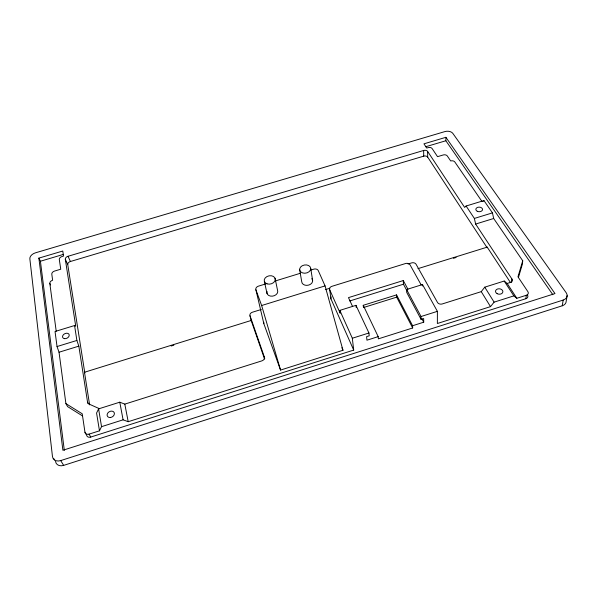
<?xml version="1.0" encoding="UTF-8"?>
<svg xmlns="http://www.w3.org/2000/svg" width="597" height="597" viewBox="0 0 597 597"><rect width="100%" height="100%" fill="white"/><g stroke="black" fill="none" stroke-linecap="round" stroke-linejoin="round"><path stroke-width="0.9" d="M412.594 325.731L396.557 294.888L363.237 305.313L378.185 336.633L378.356 338.857L412.669 327.977L412.594 325.731L423.721 322.201L423.661 318.567L421.079 319.388L406.706 292.396L406.594 289.515L422.504 284.545L437.392 311.343L437.37 323.507L490.503 306.634L494.107 302.142L513.853 295.881L516.83 298.276L526.285 295.269A3.724 2.716 6.9 0 0 527.905 291.687L517.965 276.829L522.726 260.762L493.682 218.502L492.458 212.883L483.951 200.562L466.115 206.01L464.63 207.413L427.631 151.414A3.052 1.97 -2.7 0 0 423.646 150.466L68.028 256.277A3.201 2.119 -22.6 0 0 65.319 259.307L75.729 326.178L74.573 325.537L55.043 331.499L57.036 346.544L59.028 352.23L65.901 403.617L67.595 406.609L82.311 415.796M552.859 294.739L445.862 140.75L445.899 137.31L423.952 143.825L426.751 148.056L428.153 147.638A3.045 1.963 -2.5 0 1 432.138 148.578L437.541 156.66L443.205 154.974A3.089 2.007 -1.6 0 1 447.272 155.936L450.705 160.966A3.127 2.037 -1.2 0 1 454.817 161.959L481.824 201.249M417.967 268.65L487.212 247.136L487.174 247.815L427.683 157.108L427.631 151.414M511.599 282.359L511.927 279L475.63 224.062L474.369 218.435L466.115 206.01M522.726 260.762L522.345 264.225L518.397 277.605M65.901 403.617L82.222 413.781L84.961 432.206L86.61 435.153A3.881 2.992 -31.9 0 0 90.714 437.071L525.882 298.701L526.285 295.269M562.232 305.791L563.195 300.052A7.597 5.47 8.9 0 0 566.225 292.791L452.824 133.377A6.037 3.813 -1.9 0 0 444.892 131.586L35.402 252.844A6.388 4.134 -23.7 0 0 29.85 258.829L52.469 456.556A8.037 6.119 -34.5 0 0 60.685 460.593L63.678 465.376L562.232 305.791A7.545 5.463 9.2 0 0 566.165 301.381L567.15 295.634M261.307 309.47L252.412 312.224A3.455 2.649 -14.1 0 0 249.994 315.746L264.359 357.036A3.619 2.895 -14.8 0 1 261.859 360.872L124.81 404.117L119.781 402.191L98.595 408.87L96.58 413.027L99.475 430.818L89.072 434.123A3.903 3 -31.7 0 1 84.961 432.206M99.475 430.818L101.542 426.668L98.595 408.87M408.035 264.008L411.594 262.911A3.44 2.53 -1.4 0 1 416.064 264.247L437.504 302.463A3.604 2.739 1.7 0 0 442.25 303.955L481.257 291.642L484.757 287.164L504.204 281.038L507.174 283.471L516.83 298.276M482.876 201.525L483.951 200.562M60.685 460.593L563.195 300.052M101.542 426.668L123.094 419.825L128.198 421.698L353.7 350.081L352.327 338.245L368.946 332.992L355.976 305.343L339.827 310.388L340.193 313.216L329.708 289.806A3.5 2.649 -7.2 0 1 331.91 286.329L405.52 263.531A3.507 2.582 -1.8 0 1 410.079 264.896L421.221 285.023M421.079 319.388L421.027 316.522L437.392 311.343M378.185 336.633L366.939 340.2L366.595 336.633L369.207 335.805L368.946 332.992M265.575 283.956L258.441 286.15A3.657 2.731 -13 0 0 255.904 289.784L263.844 323.671L280.545 370.073L342.984 350.267L325.067 285.903L318.268 270.613A3.634 2.701 -8.6 0 0 313.723 269.172L311.052 269.993M507.174 283.471L510.278 282.485A3.642 2.649 5.4 0 0 511.927 279M363.454 307.552L396.677 297.149L396.557 294.888M89.617 404.87L84.49 372.259L251.173 320.47L264.583 359.066M171.182 346.014L173.854 345.185M453.466 258.292L456.123 257.464M407.938 289.239L403.281 280.553L348.469 297.627L352.611 306.545M349.767 300.963L403.438 284.217L403.281 280.553M255.904 289.784L261.643 305.522L325.067 285.903M325.335 289.635L329.783 288.254M57.036 346.544L76.879 340.454L74.573 325.537M474.369 218.435L492.458 212.883M275.389 280.948L300.351 273.277M59.028 352.23L78.834 346.141L76.879 340.454M475.63 224.062L493.682 218.502M84.49 372.259L84.796 372.864L67.737 264.523A3.179 2.119 -22.8 0 1 70.424 261.501L423.721 156.153A3.03 1.978 -2.6 0 1 427.683 157.108M445.899 137.31L554.986 293.567L62.886 450.265L38.872 258.12L62.767 251.024L63.543 256.061L62.028 256.516A3.201 2.112 -22.9 0 0 59.304 259.538L60.745 269.217L54.581 271.06A3.254 2.172 -23.8 0 0 51.797 274.165L52.633 280.247A3.291 2.209 -24.2 0 0 49.82 283.411L56.208 331.186M38.872 258.12L40.417 261.24L63.334 254.426M425.743 146.728L445.862 140.75M99.483 408.721L88.931 404.005A3.776 2.851 -29.4 0 1 87.572 402.281L78.834 346.141M487.212 247.136L510.428 282.5M504.204 281.038L513.853 295.881M53.775 458.608L54.64 459.981M484.757 287.164L494.107 302.142M481.257 291.642L490.503 306.634M89.072 434.123L90.714 437.071M406.594 289.515L421.027 316.522M403.438 284.217L406.893 290.687M421.997 318.97L423.721 322.201M87.572 402.281L88.349 403.751M396.677 297.149L412.669 327.977M49.82 283.411L50.596 284.97M65.319 259.307L67.737 264.523M68.028 256.277L70.424 261.501M339.827 310.388L352.327 338.245M329.708 289.806L330.977 298.963L353.7 350.081M341.88 347.708L342.984 350.267M261.643 305.522L280.545 370.073M249.994 315.746L251.337 321.104A3.433 2.649 -14.2 0 1 251.337 319.723M264.359 357.036L264.74 358.588M264.389 281.553L267.046 293.575M275.068 278.277L277.553 290.336A5.515 4.149 -12.1 0 1 272.389 296.157A5.515 4.149 -12.1 0 1 267.016 291.403M124.81 404.117L128.198 421.698M119.781 402.191L123.094 419.825M299.634 269.613L301.739 281.754A5.492 4.119 -9.3 0 0 308.828 285.053A5.492 4.119 -9.3 0 0 311.798 278.657M310.724 268.463A5.582 4.127 -9.3 0 1 302.627 272.933A5.582 4.127 -9.3 0 1 302.194 265.777A5.582 4.127 -9.3 0 1 310.724 268.463L312.656 280.635M40.417 261.24L64.319 450.399M355.976 305.343L356.2 307.47M363.237 305.313L363.379 306.806M422.504 284.545L422.527 285.985M423.646 150.466L423.721 156.153M63.678 465.376A7.97 6.097 -34.9 0 1 55.514 461.347M330.977 298.963A3.463 2.642 -7.1 0 1 331.163 296.933M263.844 323.671A3.492 2.709 -13.2 0 1 263.829 322.261M527.494 295.127A3.701 2.716 7.1 0 1 525.882 298.701M267.046 283.859A5.597 4.164 -12.1 0 0 275.277 279.344A5.597 4.164 -12.1 0 0 266.881 276.598A5.597 4.164 -12.1 0 0 267.046 283.859M64.536 338.663A3.537 2.5 -26.4 0 0 69.215 334.924A3.537 2.5 -26.4 0 0 63.894 334.268A3.537 2.5 -26.4 0 0 64.536 338.663M477.287 211.286A3.358 2.291 1.4 0 0 482.548 209.666A3.358 2.291 1.4 0 0 477.772 207.331A3.358 2.291 1.4 0 0 477.287 211.286M110.333 417.512A3.851 2.978 -29.5 0 0 114.109 412.43A3.851 2.978 -29.5 0 0 107.811 413.012A3.851 2.978 -29.5 0 0 110.333 417.512M497.144 293.679A3.701 2.724 5.3 0 0 502.883 291.843A3.701 2.724 5.3 0 0 497.585 288.978A3.701 2.724 5.3 0 0 497.144 293.679"/></g></svg>
